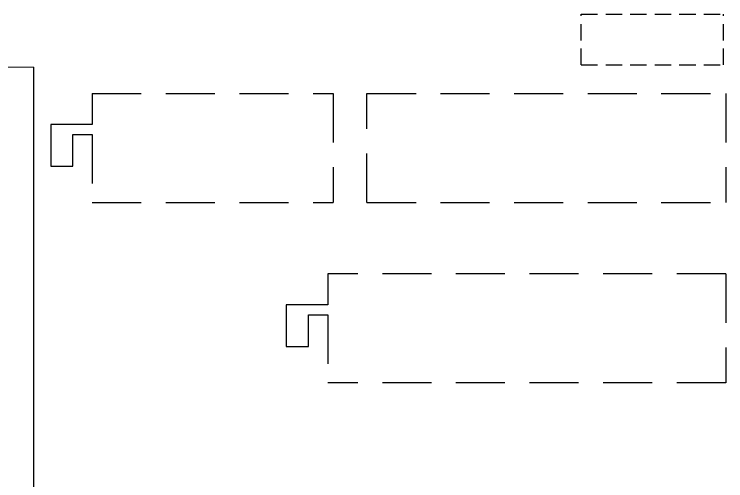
# Model space of a CAD drawing. Header units: millimetres. Extents: x 2046 to 2564, y 885 to 1120.
# Drawn here: x 2168.9 to 2277.7, y 996.6 to 1068.1 of the extents above; entities that cross this region are included whole.
import ezdxf

# ---------------------------------------------------------------- set-up
doc = ezdxf.new("R2010")
doc.units = ezdxf.units.MM
doc.header["$LTSCALE"] = 10
doc.linetypes.add('HIDDEN', pattern=[0.375, 0.25, -0.125])
doc.layers.add('AR-PISO', color=1, linetype='Continuous')
doc.layers.add('AR-PROJ', color=1, linetype='HIDDEN')

msp = doc.modelspace()

# ---------------------------------------------------------------- linework, layer by layer
at = {"layer": 'AR-PISO'}
for p in [(2095.06, 1060.09), (2171.94, 983.39)]:
    msp.add_line(p, (2171.94, 1059.97), dxfattribs=at)
at = {"layer": 'AR-PROJ'}
for p, q in [((2255.61, 1068.05), (2277.36, 1068.05)), ((2255.61, 1060.3), (2255.61, 1068.05)), ((2277.36, 1060.3), (2277.36, 1068.05)), ((2255.61, 1060.3), (2277.36, 1060.3))]:
    msp.add_line(p, q, dxfattribs=at)
at = {"layer": 'AR-PROJ', "ltscale": 3}
for p, q in [((2180.86, 1055.9), (2217.71, 1055.9)), ((2217.71, 1055.9), (2217.71, 1039.25)), ((2222.86, 1055.9), (2277.71, 1055.9)), ((2222.86, 1039.25), (2222.86, 1055.9)), ((2277.71, 1055.9), (2277.71, 1039.25)), ((2222.86, 1039.25), (2277.71, 1039.25)), ((2277.71, 1028.3), (2216.86, 1028.3)), ((2277.71, 1028.3), (2277.71, 1011.65)), ((2277.71, 1011.65), (2216.86, 1011.65))]:
    msp.add_line(p, q, dxfattribs=at)
for points in [[(2180.86, 1055.9), (2180.86, 1051.18), (2174.51, 1051.18), (2174.51, 1044.8), (2177.91, 1044.8), (2177.91, 1049.63), (2180.86, 1049.63), (2180.86, 1039.25), (2217.71, 1039.25)], [(2216.86, 1028.3), (2216.86, 1023.58), (2210.51, 1023.58), (2210.51, 1017.2), (2213.91, 1017.2), (2213.91, 1022.03), (2216.86, 1022.03), (2216.86, 1011.65)]]:
    msp.add_lwpolyline(points, dxfattribs=at)

doc.saveas('drawing.dxf')
